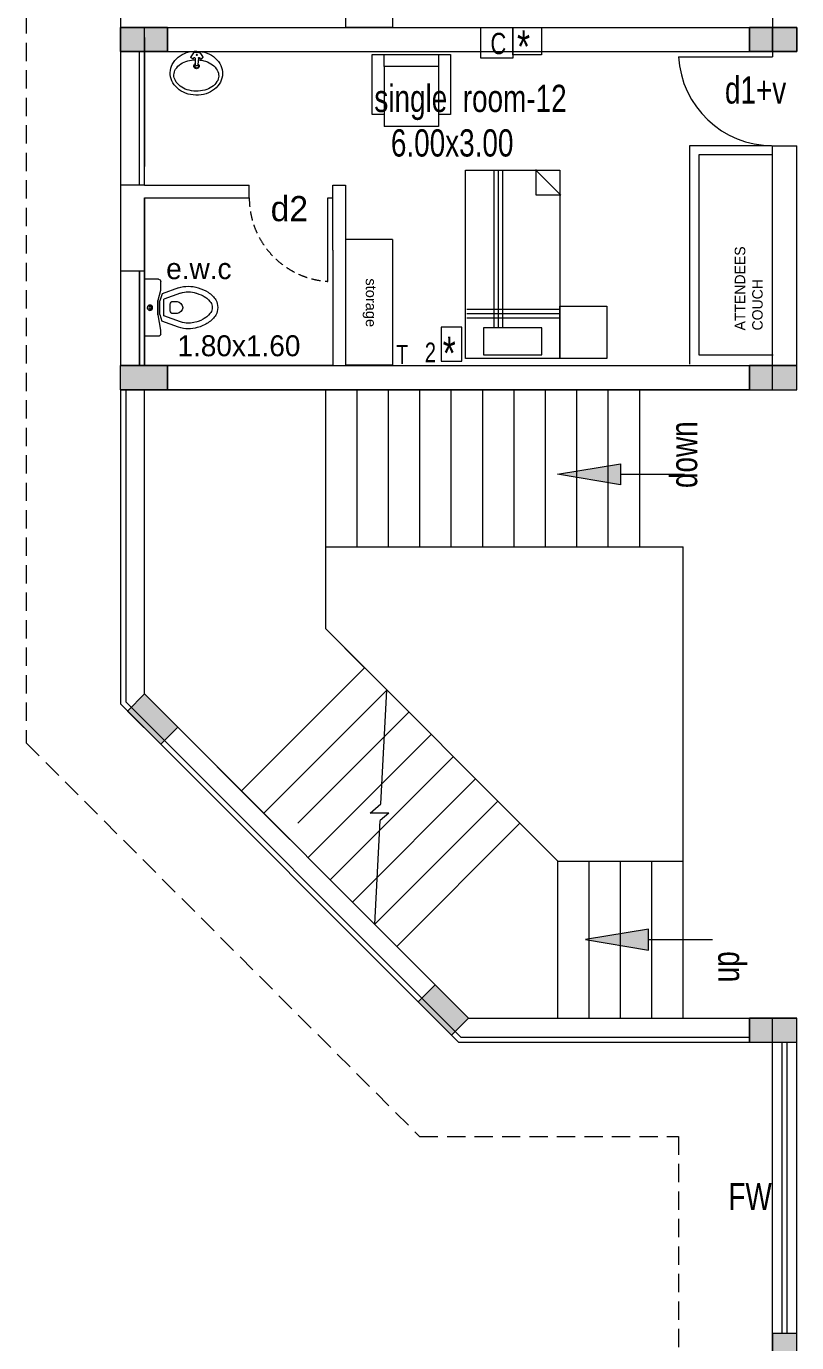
# Model space of a CAD drawing. Header units: metres. Extents: x 191982 to 427160, y -8904 to 80370.
# Drawn here: x 375868 to 383228, y 9928 to 22497 of the extents above; entities that cross this region are included whole.
import ezdxf

# ---------------------------------------------------------------- set-up
doc = ezdxf.new("R2010")
doc.units = ezdxf.units.M
doc.header["$LTSCALE"] = 700
doc.header["$MEASUREMENT"] = 0
doc.linetypes.add('DASHED2', pattern=[0.375, 0.25, -0.125])
doc.linetypes.add('HIDDEN2', pattern=[0.1875, 0.125, -0.0625])
doc.layers.get('0').update_dxf_attribs({"lineweight": 9})
for name, color, linetype, lineweight in [('COLUMN', 7, 'Continuous', 9), ('elevations', 22, 'Continuous', 9), ('fur1', 7, 'Continuous', 9), ('FURNITURE', 7, 'Continuous', 9), ('MAIN GATE', 7, 'Continuous', 9), ('NEW PLANS', 7, 'Continuous', 9), ('PLAN', 7, 'Continuous', 9), ('TEXT', 7, 'Continuous', 9)]:
    doc.layers.add(name, color=color, linetype=linetype, lineweight=lineweight)
doc.styles.add('RVR', font='MOD20.TTF')
doc.styles.get("Standard").update_dxf_attribs({"font": 'swisscl.ttf'})

# ---------------------------------------------------------------- blocks, each defined once
blk = doc.blocks.new('ARR')
at = {"layer": 'PLAN'}
blk.add_hatch(color=256, dxfattribs=at).paths.add_polyline_path([(0, 0), (-0.6, 0.1), (-0.6, -0.1)])
blk.add_line((-0.6, 0), (-1.212, 0))
blk.add_lwpolyline([(0, 0), (-0.6, 0.1), (-0.6, -0.1), (0, 0)])
blk = doc.blocks.new('EWC')
at = {"layer": 'COLUMN'}
blk.add_line((-0.273, 0), (0.273, 0), dxfattribs=at)
at = {"layer": 'PLAN'}
for p, q in [((-0.273, -0.132), (-0.273, 0)), ((0.273, -0.132), (0.273, 0)), ((-0.251, -0.153), (-0.164, -0.153)), ((-0.189, -0.325), (-0.134, -0.167)), ((-0.164, -0.153), (-0.068, -0.126)), ((-0.139, -0.343), (-0.083, -0.184)), ((-0.134, -0.167), (-0.065, -0.147)), ((0.079, -0.184), (-0.083, -0.184)), ((-0.068, -0.126), (0.068, -0.126)), ((0.068, -0.126), (-0.068, -0.126)), ((0.065, -0.147), (-0.065, -0.147)), ((0.03, -0.245), (-0.034, -0.245)), ((0.065, -0.147), (0.129, -0.166)), ((0.068, -0.126), (0.214, -0.153)), ((0.134, -0.343), (0.079, -0.184)), ((0.185, -0.325), (0.129, -0.166)), ((0.214, -0.153), (0.251, -0.153)), ((-0.06, -0.272), (-0.06, -0.311)), ((0.056, -0.311), (0.056, -0.272))]:
    blk.add_line(p, q, dxfattribs=at)
for radius in [0.026, 0.0118]:
    blk.add_circle((0, -0.051), radius, dxfattribs=at)
for centre, radius, start, end in [((-0.014, -0.049), 0.0036, 90.2071, 251.7929), ((-0.013, -0.057), 0.0036, 126.2071, 287.7929), ((0, -0.051), 0.0153, 184.4559, 193.5441), ((0, -0.051), 0.0153, 220.4559, 229.5441), ((-0.006, -0.064), 0.0036, 162.2071, 323.7929), ((0, -0.051), 0.0153, 256.4559, 265.5441), ((0.002, -0.065), 0.0036, 198.2071, 359.7929), ((0, -0.051), 0.0153, 292.4559, 301.5441), ((0.01, -0.061), 0.0036, 234.2071, 35.7929), ((0, -0.051), 0.0153, 328.4559, 337.5441), ((0.014, -0.053), 0.0036, 270.2071, 71.7929), ((-0.251, -0.132), 0.0216, 180, 270), ((-0.034, -0.272), 0.0263, 90, 180), ((0.03, -0.272), 0.0263, 360, 90), ((0.251, -0.132), 0.0216, 270, 360), ((0.083, -0.418), 0.288, 161.1646, 180), ((0.083, -0.418), 0.234, 161.1646, 180), ((0.005, -0.298), 0.067, 190.924, 265.0214), ((-0.011, -0.298), 0.0682, 279.0784, 348.785), ((0, -0.365), 0.000539, 260.7056, 283.4198), ((-0.087, -0.418), 0.234, 360, 18.8354), ((-0.087, -0.418), 0.288, 360, 18.8354), ((0.083, -0.418), 0.288, 180, 198.8354), ((0.083, -0.418), 0.234, 180, 198.8354), ((0.16, -0.418), 0.308, 194.9626, 211.7838), ((-0.181, -0.403), 0.33, 327.6462, 344.7553), ((-0.019, -0.432), 0.166, 341.1646, 3.7754), ((-0.019, -0.432), 0.22, 341.1646, 3.7754), ((0.16, -0.418), 0.362, 194.9626, 211.7838), ((0.107, -0.432), 0.309, 214.6359, 233.9389), ((0.107, -0.432), 0.255, 214.6359, 233.9389), ((-0.111, -0.432), 0.255, 306.0611, 325.3641), ((-0.111, -0.432), 0.309, 306.0611, 325.3641), ((-0.181, -0.403), 0.384, 327.6462, 344.7553), ((-0.002, -0.537), 0.162, 243.2988, 270), ((-0.002, -0.537), 0.109, 243.2988, 270), ((-0.002, -0.537), 0.109, 270, 296.7012), ((-0.002, -0.537), 0.162, 270, 296.7012)]:
    blk.add_arc(centre, radius, start, end, dxfattribs=at)
blk = doc.blocks.new('BASIN')
at = {"layer": 'PLAN'}
for p, q in [((-0.066, 0.016), (-0.128, 0.012)), ((-0.073, 0.04), (-0.062, 0.056)), ((-0.063, 0.027), (-0.072, 0.033)), ((-0.016, 0.031), (-0.055, 0.058)), ((-0.01, -0.019), (-0.01, 0.019)), ((-0.066, -0.016), (-0.128, -0.012)), ((-0.073, -0.04), (-0.062, -0.056)), ((-0.063, -0.027), (-0.072, -0.033)), ((-0.016, -0.031), (-0.055, -0.058))]:
    blk.add_line(p, q, dxfattribs=at)
blk.add_lwpolyline([(-0.21, -0.25, 0.114941), (-0.132, -0.232, 0.103853), (-0.062, -0.177, 0.091249), (-0.016, -0.098, 0.083978), (0, 0, 0.083978), (-0.016, 0.098, 0.091249), (-0.062, 0.177, 0.103853), (-0.132, 0.232, 0.114941), (-0.21, 0.25, 0.114941), (-0.289, 0.232, 0.103853), (-0.359, 0.177, 0.091249), (-0.404, 0.098, 0.083978), (-0.42, 0, 0.083978), (-0.404, -0.098, 0.091249), (-0.359, -0.177, 0.103853), (-0.289, -0.232, 0.114941)], format="xyb", close=True, dxfattribs=at)
for points in [[(-0.082, 0.015, 0.058321), (-0.094, 0.085, 0.08231), (-0.126, 0.152, 0.106842), (-0.177, 0.199, 0.134388), (-0.232, 0.214, 0.134388), (-0.286, 0.199, 0.106842), (-0.338, 0.152, 0.08231), (-0.37, 0.085, 0.070665), (-0.382, 0)], [(-0.382, 0, 0.070665), (-0.37, -0.085, 0.08231), (-0.338, -0.152, 0.106842), (-0.286, -0.199, 0.134388), (-0.232, -0.214, 0.134388), (-0.177, -0.199, 0.106842), (-0.126, -0.152, 0.08231), (-0.094, -0.085, 0.058296), (-0.082, -0.015)]]:
    blk.add_lwpolyline(points, format="xyb", dxfattribs=at)
for radius in [0.00569, 0.00369]:
    blk.add_circle((-0.035, 0), radius, dxfattribs=at)
for centre, radius, start, end in [((-0.142, 0), 0.0257, 30.8964, 331.2082), ((-0.142, 0), 0.0188, 42.6613, 320.6475), ((-0.128, 0), 0.0123, 89.7573, 270.2427), ((-0.069, 0.037), 0.005, 145.9627, 235.9627), ((-0.066, 0.022), 0.0059, 268.9223, 55.3976), ((-0.058, 0.053), 0.005, 55.9627, 145.9627), ((-0.025, 0.02), 0.0144, 358.4, 54.5147), ((-0.069, -0.037), 0.005, 123.9181, 214.0373), ((-0.066, -0.022), 0.0059, 304.6024, 91.0777), ((-0.058, -0.053), 0.005, 214.0373, 304.0009), ((-0.025, -0.02), 0.0144, 305.4853, 1.6)]:
    blk.add_arc(centre, radius, start, end, dxfattribs=at)
blk = doc.blocks.new('A$C68D14229')
for p, q in [((0.53, 0.15), (0.53, 72.15)), ((0.53, 72.15), (36.53, 72.15)), ((36.53, 72.15), (36.53, 0.15)), ((22.29, 60.4), (22.29, 0.15)), ((23.96, 60.4), (23.96, 0.15)), ((25.62, 60.4), (25.62, 0.15)), ((0.53, 56.71), (36, 56.69)), ((0.53, 55.02), (36, 55.02)), ((0.53, 53.36), (36, 53.36)), ((0.11, 9.73), (9.63, 0.15)), ((9.63, 9.58), (0.11, 9.58)), ((9.63, 0), (9.63, 9.58)), ((36.53, 0.15), (0.53, 0.15))]:
    blk.add_line(p, q)
blk.add_lwpolyline([(29.63, 70.7), (7.38, 70.7), (7.38, 60.4), (29.63, 60.4)], close=True)
blk = doc.blocks.new('sofa1')
at = {"layer": 'fur1', "ltscale": 0.5}
for p, q in [((-16.33, 0), (-16.33, -25)), ((-11.33, 0), (-16.33, 0)), ((11.33, 0), (-11.33, 0)), ((-11.33, 0), (-11.33, -30)), ((16.33, 0), (11.33, 0)), ((11.33, -5), (11.33, 0)), ((11.33, -5), (11.33, 0)), ((16.33, -25), (16.33, 0)), ((-11.33, -5), (11.33, -5)), ((11.33, -5), (11.33, -30)), ((-16.33, -25), (-11.33, -25)), ((11.33, -25), (16.33, -25)), ((-11.33, -30), (11.33, -30))]:
    blk.add_line(p, q, dxfattribs=at)

msp = doc.modelspace()

# ---------------------------------------------------------------- hatches: boundary and pattern name
at = {"layer": 'elevations'}
for points in [[(376997.772, 16121.961), (376835.137, 15959.327), (377153.335, 15641.129), (377315.97, 15803.763)], [(379774.843, 13344.89), (379612.208, 13182.256), (379930.406, 12864.058), (380093.041, 13026.692)]]:
    msp.add_hatch(color=256, dxfattribs=at).paths.add_polyline_path(points)
at = {"layer": 'NEW PLANS'}
for points in [[(376767.772, 22486.692), (376767.772, 22256.692), (376997.772, 22256.692), (376997.772, 22486.692)], [(376767.772, 22486.692), (376767.772, 22256.692), (376997.772, 22256.692), (376997.772, 22486.692)], [(376767.772, 22486.692), (376767.772, 22256.692), (376997.772, 22256.692), (376997.772, 22486.692)], [(376997.772, 22256.692), (376997.772, 22486.692), (376767.772, 22486.692), (376767.772, 22256.692)], [(376767.772, 22486.692), (376767.772, 22256.692), (376997.772, 22256.692), (376997.772, 22486.692)], [(376997.772, 22256.692), (376997.772, 22486.692), (376767.772, 22486.692), (376767.772, 22256.692)], [(376767.772, 22486.692), (376767.772, 22256.692), (376997.772, 22256.692), (376997.772, 22486.692)], [(376767.772, 22486.692), (376767.772, 22256.692), (376997.772, 22256.692), (376997.772, 22486.692)], [(376767.772, 22486.692), (376767.772, 22256.692), (376997.772, 22256.692), (376997.772, 22486.692)], [(376997.772, 22486.692), (376997.772, 22256.692), (377217.772, 22256.692), (377217.772, 22486.692)], [(376997.772, 22486.692), (376997.772, 22256.692), (377217.772, 22256.692), (377217.772, 22486.692)], [(376997.772, 22486.692), (376997.772, 22256.692), (377217.772, 22256.692), (377217.772, 22486.692)], [(376997.772, 22486.692), (377217.772, 22486.692), (377217.772, 22256.692), (376997.772, 22256.692)], [(376997.772, 22486.692), (376997.772, 22256.692), (377217.772, 22256.692), (377217.772, 22486.692)], [(376997.772, 22486.692), (377217.772, 22486.692), (377217.772, 22256.692), (376997.772, 22256.692)], [(376997.772, 22486.692), (376997.772, 22256.692), (377217.772, 22256.692), (377217.772, 22486.692)], [(376997.772, 22486.692), (376997.772, 22256.692), (377217.772, 22256.692), (377217.772, 22486.692)], [(376997.772, 22486.692), (376997.772, 22256.692), (377217.772, 22256.692), (377217.772, 22486.692)], [(382777.772, 22486.692), (382777.772, 22256.692), (382997.772, 22256.692), (382997.772, 22486.692)], [(383007.772, 22486.692), (383007.772, 22256.692), (382777.772, 22256.692), (382777.772, 22486.692)], [(383007.772, 22486.692), (383007.772, 22256.692), (382777.772, 22256.692), (382777.772, 22486.692)], [(382777.772, 22486.692), (382777.772, 22256.692), (382997.772, 22256.692), (382997.772, 22486.692)], [(382997.772, 22486.692), (382997.772, 22256.692), (383227.772, 22256.692), (383227.772, 22486.692)], [(382997.772, 22486.692), (382997.772, 22256.692), (383227.772, 22256.692), (383227.772, 22486.692)], [(383007.772, 22486.692), (383227.772, 22486.692), (383227.772, 22256.692), (383007.772, 22256.692)], [(383007.772, 22486.692), (383227.772, 22486.692), (383227.772, 22256.692), (383007.772, 22256.692)], [(376767.772, 19256.692), (376767.772, 19026.692), (376997.772, 19026.692), (376997.772, 19256.692)], [(376997.772, 19256.692), (376997.772, 19026.692), (376767.772, 19026.692), (376767.772, 19256.692)], [(376997.772, 19256.692), (376997.772, 19026.692), (376767.772, 19026.692), (376767.772, 19256.692)], [(376767.772, 19256.692), (376767.772, 19026.692), (376997.772, 19026.692), (376997.772, 19256.692)], [(376997.772, 19256.692), (376997.772, 19026.692), (376767.772, 19026.692), (376767.772, 19256.692)], [(376997.772, 19256.692), (376997.772, 19026.692), (376767.772, 19026.692), (376767.772, 19256.692)], [(376997.772, 19026.692), (377217.772, 19026.692), (377217.772, 19256.692), (376997.772, 19256.692)], [(376997.772, 19256.692), (377217.772, 19256.692), (377217.772, 19026.692), (376997.772, 19026.692)], [(376997.772, 19256.692), (377217.772, 19256.692), (377217.772, 19026.692), (376997.772, 19026.692)], [(376997.772, 19026.692), (377217.772, 19026.692), (377217.772, 19256.692), (376997.772, 19256.692)], [(376997.772, 19256.692), (377217.772, 19256.692), (377217.772, 19026.692), (376997.772, 19026.692)], [(376997.772, 19256.692), (377217.772, 19256.692), (377217.772, 19026.692), (376997.772, 19026.692)], [(382997.772, 19256.692), (382777.772, 19256.692), (382777.772, 19026.692), (382997.772, 19026.692)], [(382997.772, 19256.692), (382777.772, 19256.692), (382777.772, 19026.692), (382997.772, 19026.692)], [(382997.772, 19256.692), (382777.772, 19256.692), (382777.772, 19026.692), (382997.772, 19026.692)], [(382997.772, 19256.692), (382777.772, 19256.692), (382777.772, 19026.692), (382997.772, 19026.692)], [(382997.772, 19256.692), (382777.772, 19256.692), (382777.772, 19026.692), (382997.772, 19026.692)], [(382997.772, 19256.692), (382777.772, 19256.692), (382777.772, 19026.692), (382997.772, 19026.692)], [(382997.772, 19256.692), (382997.772, 19026.692), (383227.772, 19026.692), (383227.772, 19256.692)], [(383227.772, 19256.692), (383227.772, 19026.692), (382997.772, 19026.692), (382997.772, 19256.692)], [(383227.772, 19256.692), (383227.772, 19026.692), (382997.772, 19026.692), (382997.772, 19256.692)], [(382997.772, 19256.692), (382997.772, 19026.692), (383227.772, 19026.692), (383227.772, 19256.692)], [(383227.772, 19256.692), (383227.772, 19026.692), (382997.772, 19026.692), (382997.772, 19256.692)], [(383227.772, 19256.692), (383227.772, 19026.692), (382997.772, 19026.692), (382997.772, 19256.692)], [(382777.772, 13026.692), (382777.772, 12796.692), (382997.772, 12796.692), (382997.772, 13026.692)], [(382997.772, 13026.692), (382997.772, 12796.692), (383227.772, 12796.692), (383227.772, 13026.692)], [(382997.772, 9786.692), (383227.772, 9786.692), (383227.772, 10016.692), (382997.772, 10016.692)]]:
    msp.add_hatch(color=256, dxfattribs=at).paths.add_polyline_path(points)

# ---------------------------------------------------------------- linework, layer by layer
for points in [[(380210.496, 22486.692), (380517.404, 22486.692), (380517.404, 22192.232), (380210.496, 22192.232)], [(380517.404, 22486.692), (380790.211, 22486.692), (380790.211, 22224.95), (380517.404, 22224.95)], [(380028.907, 19622.737), (379831.111, 19622.737), (379831.111, 19298.271), (380028.907, 19298.271)]]:
    msp.add_lwpolyline(points, close=True)
at = {"layer": 'elevations'}
for p, q in [((377315.97, 15803.763), (377153.335, 15641.129)), ((380093.041, 13026.692), (379930.406, 12864.058))]:
    msp.add_line(p, q, dxfattribs=at)
for points in [[(377153.335, 15641.129), (377315.97, 15803.763), (376997.772, 16121.961), (376835.137, 15959.327)], [(379930.406, 12864.058), (380093.041, 13026.692), (379774.843, 13344.89), (379612.208, 13182.256)]]:
    msp.add_lwpolyline(points, close=True, dxfattribs=at)
at = {"layer": 'FURNITURE'}
for p, q in [((379367.772, 23686.692), (379367.772, 22486.692)), ((379367.772, 22486.692), (378917.772, 22486.692)), ((382987.192, 21355.996), (382204.095, 21355.996)), ((382204.095, 21355.996), (382204.095, 19271.769)), ((382987.192, 21268.239), (382291.853, 21268.239)), ((382291.853, 21268.239), (382291.853, 19359.526)), ((379367.772, 20459.832), (378917.772, 20459.832)), ((379367.772, 20459.832), (379367.772, 19259.832)), ((382291.853, 19359.526), (383001.829, 19359.526)), ((379367.772, 19259.832), (378917.772, 19259.832))]:
    msp.add_line(p, q, dxfattribs=at)
msp.add_lwpolyline([(380964.455, 19824.534), (381414.455, 19824.534), (381414.455, 19324.534), (380964.455, 19324.534)], close=True, dxfattribs=at)
at = {"layer": 'MAIN GATE'}
for p, q in [((376767.772, 51581.692), (376767.772, 19256.692)), ((376997.772, 20979.832), (376767.772, 20979.832)), ((377997.772, 20859.832), (377997.772, 20979.832)), ((378747.772, 20859.832), (378797.772, 20859.832)), ((377217.772, 19259.832), (378797.772, 19259.832))]:
    msp.add_line(p, q, dxfattribs=at)
at = {"layer": 'NEW PLANS'}
for p, q in [((378917.772, 23961.692), (378917.772, 22486.692)), ((382997.772, 22741.692), (382997.772, 22461.692)), ((382997.772, 22741.692), (382997.772, 22461.692)), ((376767.772, 22486.692), (377217.772, 22486.692)), ((376767.772, 22486.692), (377217.772, 22486.692)), ((376767.772, 22486.692), (378797.772, 22486.692)), ((376767.772, 22486.692), (378797.772, 22486.692)), ((376767.772, 22486.692), (378797.772, 22486.692)), ((376767.772, 22486.692), (378797.772, 22486.692)), ((376767.772, 22486.692), (378797.772, 22486.692)), ((376767.772, 22486.692), (378797.772, 22486.692)), ((376767.772, 22486.692), (378797.772, 22486.692)), ((376767.772, 22486.692), (377217.772, 22486.692)), ((376767.772, 22486.692), (377217.772, 22486.692)), ((376767.772, 22486.692), (377217.772, 22486.692)), ((376767.772, 22486.692), (377217.772, 22486.692)), ((376997.772, 22486.692), (376767.772, 22486.692)), ((376767.772, 22486.692), (377217.772, 22486.692)), ((376767.772, 22486.692), (377217.772, 22486.692)), ((376767.772, 22486.692), (377217.772, 22486.692)), ((376767.772, 22486.692), (377217.772, 22486.692)), ((376997.772, 22486.692), (376767.772, 22486.692)), ((376767.772, 22486.692), (377217.772, 22486.692)), ((376767.772, 22486.692), (377217.772, 22486.692)), ((376767.772, 22486.692), (377217.772, 22486.692)), ((376767.772, 22486.692), (377217.772, 22486.692)), ((376767.772, 22486.692), (377093.041, 22486.692)), ((376767.772, 22486.692), (377217.772, 22486.692)), ((376767.772, 22486.692), (377217.772, 22486.692)), ((376767.772, 22486.692), (377217.772, 22486.692)), ((376767.772, 22486.692), (377217.772, 22486.692)), ((376767.772, 22486.692), (377217.772, 22486.692)), ((376767.772, 22486.692), (378797.772, 22486.692)), ((376767.772, 22486.692), (378797.772, 22486.692)), ((376767.772, 22486.692), (378797.772, 22486.692)), ((376767.772, 22486.692), (378797.772, 22486.692)), ((376767.772, 22486.692), (378797.772, 22486.692)), ((376767.772, 22486.692), (378917.772, 22486.692)), ((376997.772, 22256.692), (376997.772, 22486.692)), ((376997.772, 21156.692), (376997.772, 22486.692)), ((376997.772, 21156.692), (376997.772, 22486.692)), ((376997.772, 21156.692), (376997.772, 22486.692)), ((376997.772, 22391.423), (376997.772, 21156.692)), ((377217.772, 22256.692), (377217.772, 22486.692)), ((377217.772, 22256.692), (377217.772, 22486.692)), ((377217.772, 22256.692), (377217.772, 22486.692)), ((377217.772, 22486.692), (377217.772, 22256.692)), ((377217.772, 22256.692), (377217.772, 22486.692)), ((377217.772, 22486.692), (377217.772, 22256.692)), ((377217.772, 22256.692), (377217.772, 22486.692)), ((377217.772, 22256.692), (377217.772, 22486.692)), ((377217.772, 22256.692), (377217.772, 22486.692)), ((378917.772, 22486.692), (383227.772, 22486.692)), ((378917.772, 22486.692), (383227.772, 22486.692)), ((378917.772, 22486.692), (383227.772, 22486.692)), ((378917.772, 22486.692), (383227.772, 22486.692)), ((382777.772, 22486.692), (383227.772, 22486.692)), ((382777.772, 22486.692), (383227.772, 22486.692)), ((382777.772, 22256.692), (382777.772, 22486.692)), ((382777.772, 22256.692), (382777.772, 22486.692)), ((382997.772, 22256.692), (382997.772, 22486.692)), ((382997.772, 22256.692), (382997.772, 22486.692)), ((382997.772, 22486.692), (382997.772, 22206.692)), ((383227.772, 22256.692), (383227.772, 22486.692)), ((383227.772, 22256.692), (383227.772, 22486.692)), ((383227.772, 22256.692), (383227.772, 22486.692)), ((383227.772, 22256.692), (383227.772, 22486.692)), ((383227.772, 22256.692), (383227.772, 22486.692)), ((376767.772, 22256.692), (377217.772, 22256.692)), ((376767.772, 22256.692), (377217.772, 22256.692)), ((376767.772, 22256.692), (378797.772, 22256.692)), ((376767.772, 22256.692), (378797.772, 22256.692)), ((376767.772, 22256.692), (378797.772, 22256.692)), ((376767.772, 22256.692), (377217.772, 22256.692)), ((376767.772, 22256.692), (377217.772, 22256.692)), ((376767.772, 22256.692), (377217.772, 22256.692)), ((376767.772, 22256.692), (377217.772, 22256.692)), ((376767.772, 22256.692), (377217.772, 22256.692)), ((376767.772, 22256.692), (378797.772, 22256.692)), ((376767.772, 22256.692), (378797.772, 22256.692)), ((376767.772, 22256.692), (378917.772, 22256.692)), ((376947.772, 20979.832), (376947.772, 22259.312)), ((376997.772, 21156.692), (376997.772, 22256.692)), ((377217.772, 22256.692), (378797.772, 22256.692)), ((377217.772, 22256.692), (378797.772, 22256.692)), ((377217.772, 22256.692), (378797.772, 22256.692)), ((377217.772, 22256.692), (378797.772, 22256.692)), ((377217.772, 22256.692), (378797.772, 22256.692)), ((378917.772, 22256.692), (383227.772, 22256.692)), ((378917.772, 22256.692), (383227.772, 22256.692)), ((378917.772, 22256.692), (383227.772, 22256.692)), ((382777.772, 22256.692), (383227.772, 22256.692)), ((382777.772, 22256.692), (383227.772, 22256.692)), ((376997.772, 21156.692), (376997.772, 22161.423)), ((376997.772, 22161.423), (376997.772, 21156.692)), ((382099.162, 22206.692), (382997.772, 22206.692)), ((382997.772, 19026.692), (382997.772, 21356.692)), ((382997.772, 19026.692), (382997.772, 21356.692)), ((382997.772, 19026.692), (382997.772, 21356.692)), ((382997.772, 19026.692), (382997.772, 21356.692)), ((382997.772, 21356.692), (383227.772, 21356.692)), ((383227.772, 19026.692), (383227.772, 21356.692)), ((383227.772, 19026.692), (383227.772, 21356.692)), ((383227.772, 19026.692), (383227.772, 21356.692)), ((383227.772, 19026.692), (383227.772, 21356.692)), ((376997.772, 20979.832), (376997.772, 21156.692)), ((376997.772, 20979.832), (377997.772, 20979.832)), ((378797.772, 20979.832), (378917.772, 20979.832)), ((378797.772, 20359.832), (378797.772, 20979.832)), ((378797.772, 20979.832), (378917.772, 20979.832)), ((378797.772, 20359.832), (378797.772, 20979.832)), ((378917.772, 20979.832), (378917.772, 19259.832)), ((378917.772, 20979.832), (378917.772, 19259.832)), ((376997.772, 20656.692), (376997.772, 20859.832)), ((376997.772, 20479.832), (376997.772, 20859.832)), ((376997.772, 20479.832), (376997.772, 20859.832)), ((376997.772, 20479.832), (376997.772, 20859.832)), ((376997.772, 20479.832), (376997.772, 20859.832)), ((376997.772, 20859.832), (376997.772, 20359.832)), ((376997.772, 20859.832), (377997.772, 20859.832)), ((376997.772, 20699.832), (376997.772, 20819.832)), ((376997.772, 20699.832), (376997.772, 20819.832)), ((378747.772, 20061.396), (378747.772, 20859.832)), ((376997.772, 20479.832), (376997.772, 20699.832)), ((376997.772, 20479.832), (376997.772, 20699.832)), ((376997.772, 19256.692), (376997.772, 20656.692)), ((378917.772, 20479.832), (378917.772, 19259.832)), ((376997.772, 20359.832), (376997.772, 19355.101)), ((376997.772, 20359.832), (376997.772, 19259.832)), ((376997.772, 19355.101), (376997.772, 20359.832)), ((378797.772, 20359.832), (378797.772, 19259.832)), ((378797.772, 20359.832), (378797.772, 19259.832)), ((378797.772, 20359.832), (378797.772, 19259.832)), ((376997.772, 20159.832), (376767.772, 20159.832)), ((376947.772, 19259.312), (376947.772, 20159.832)), ((376947.772, 20159.832), (376947.772, 19259.832)), ((376767.772, 19260.27), (377217.772, 19260.27)), ((376767.772, 19260.27), (377217.772, 19260.27)), ((376767.772, 19260.27), (377217.772, 19260.27)), ((376767.772, 19260.27), (377217.772, 19260.27)), ((376767.772, 19260.27), (377217.772, 19260.27)), ((376767.772, 19260.27), (377217.772, 19260.27)), ((376767.772, 19260.27), (377217.772, 19260.27)), ((376767.772, 19260.27), (377217.772, 19260.27)), ((376767.772, 19260.27), (377217.772, 19260.27)), ((376767.772, 19260.27), (377217.772, 19260.27)), ((376767.772, 19260.27), (377217.772, 19260.27)), ((376767.772, 19260.27), (377217.772, 19260.27)), ((376767.772, 19260.27), (377217.772, 19260.27)), ((376767.772, 19260.27), (377217.772, 19260.27)), ((376767.772, 19259.832), (377217.772, 19259.832)), ((376767.772, 19259.832), (377217.772, 19259.832)), ((376767.772, 19259.832), (377217.772, 19259.832)), ((376767.772, 19259.832), (377217.772, 19259.832)), ((376767.772, 19259.832), (377217.772, 19259.832)), ((376767.772, 19259.832), (377217.772, 19259.832)), ((376767.772, 19259.832), (378797.772, 19259.832)), ((376767.772, 19259.832), (378797.772, 19259.832)), ((376767.772, 19259.832), (378797.772, 19259.832)), ((376767.772, 19259.832), (377217.772, 19259.832)), ((376767.772, 19259.832), (377217.772, 19259.832)), ((376767.772, 19259.832), (377217.772, 19259.832)), ((376767.772, 19259.832), (377217.772, 19259.832)), ((376767.772, 19259.832), (377217.772, 19259.832)), ((376767.772, 19259.832), (378797.772, 19259.832)), ((376767.772, 19259.832), (378797.772, 19259.832)), ((376767.772, 19259.832), (378797.772, 19259.832)), ((376767.772, 19259.832), (377217.772, 19259.832)), ((376767.772, 19259.832), (377217.772, 19259.832)), ((376767.772, 19259.832), (377217.772, 19259.832)), ((376767.772, 19259.832), (377217.772, 19259.832)), ((376767.772, 19259.832), (377217.772, 19259.832)), ((376767.772, 19259.832), (377217.772, 19259.832)), ((376767.772, 19259.832), (377217.772, 19259.832)), ((376767.772, 19259.832), (377217.772, 19259.832)), ((376767.772, 19259.312), (377217.772, 19259.312)), ((376767.772, 19259.312), (377217.772, 19259.312)), ((376767.772, 19259.312), (377217.772, 19259.312)), ((376767.772, 19259.312), (377217.772, 19259.312)), ((376767.772, 19259.312), (377217.772, 19259.312)), ((376767.772, 19259.312), (377217.772, 19259.312)), ((376767.772, 19259.312), (377217.772, 19259.312)), ((376767.772, 19259.312), (377217.772, 19259.312)), ((376767.772, 19259.312), (377217.772, 19259.312)), ((376767.772, 19259.312), (377217.772, 19259.312)), ((376767.772, 19259.312), (377217.772, 19259.312)), ((376767.772, 19259.312), (377217.772, 19259.312)), ((376767.772, 19259.312), (377217.772, 19259.312)), ((376767.772, 19259.312), (377217.772, 19259.312)), ((376767.772, 19259.312), (378797.772, 19259.312)), ((376767.772, 19259.312), (378797.772, 19259.312)), ((376767.772, 19259.312), (378797.772, 19259.312)), ((376767.772, 19259.312), (378797.772, 19259.312)), ((376767.772, 19259.312), (378797.772, 19259.312)), ((376767.772, 19259.312), (378797.772, 19259.312)), ((376767.772, 19256.692), (380597.772, 19256.692)), ((376767.772, 19256.692), (380597.772, 19256.692)), ((376767.772, 19256.692), (380597.772, 19256.692)), ((376767.772, 19256.692), (383227.772, 19256.692)), ((376767.772, 19256.692), (383227.772, 19256.692)), ((376767.772, 19256.692), (383227.772, 19256.692)), ((376767.772, 19256.692), (380597.772, 19256.692)), ((376767.772, 19256.692), (380597.772, 19256.692)), ((376767.772, 19256.692), (380597.772, 19256.692)), ((376767.772, 19256.692), (383227.772, 19256.692)), ((376767.772, 19256.692), (383227.772, 19256.692)), ((376767.772, 19256.692), (383227.772, 19256.692)), ((377217.772, 19259.832), (378797.772, 19259.832)), ((377217.772, 19259.832), (378797.772, 19259.832)), ((377217.772, 19259.832), (378797.772, 19259.832)), ((377217.772, 19259.832), (378797.772, 19259.832)), ((377217.772, 19259.832), (378797.772, 19259.832)), ((377217.772, 19259.832), (378797.772, 19259.832)), ((377217.772, 19259.832), (378797.772, 19259.832)), ((377217.772, 19259.832), (378797.772, 19259.832)), ((377217.772, 19026.692), (377217.772, 19256.692)), ((377217.772, 19026.692), (377217.772, 19256.692)), ((377217.772, 19256.692), (383227.772, 19256.692)), ((377217.772, 19026.692), (377217.772, 19256.692)), ((377217.772, 19026.692), (377217.772, 19256.692)), ((377217.772, 19026.692), (377217.772, 19256.692)), ((377217.772, 19256.692), (383227.772, 19256.692)), ((377217.772, 19026.692), (377217.772, 19256.692)), ((380827.772, 19256.692), (383227.772, 19256.692)), ((380827.772, 19256.692), (383227.772, 19256.692)), ((380827.772, 19256.692), (383227.772, 19256.692)), ((380827.772, 19256.692), (383227.772, 19256.692)), ((380827.772, 19256.692), (383227.772, 19256.692)), ((380827.772, 19256.692), (383227.772, 19256.692)), ((382777.772, 19026.692), (382777.772, 19256.692)), ((382777.772, 19026.692), (382777.772, 19256.692)), ((382777.772, 19026.692), (382777.772, 19256.692)), ((382777.772, 19026.692), (382777.772, 19256.692)), ((382777.772, 19026.692), (382777.772, 19256.692)), ((382777.772, 19026.692), (382777.772, 19256.692)), ((382997.772, 19026.692), (382997.772, 19256.692)), ((382997.772, 19026.692), (382997.772, 19256.692)), ((383227.772, 19026.692), (383227.772, 19256.692)), ((383227.772, 19026.692), (383227.772, 19256.692)), ((376767.772, 19026.692), (383227.772, 19026.692)), ((376767.772, 19026.692), (383227.772, 19026.692)), ((376767.772, 19026.692), (383227.772, 19026.692)), ((376767.772, 19026.692), (383227.772, 19026.692)), ((376767.772, 19026.692), (383227.772, 19026.692)), ((376767.772, 19026.692), (383227.772, 19026.692)), ((376767.772, 19026.692), (383227.772, 19026.692)), ((376767.772, 19026.692), (383227.772, 19026.692)), ((376767.772, 19026.692), (383227.772, 19026.692)), ((376767.772, 19026.692), (383227.772, 19026.692)), ((376767.772, 19026.692), (383227.772, 19026.692)), ((376767.772, 19026.692), (383227.772, 19026.692)), ((376997.772, 16121.961), (376997.772, 19026.692)), ((376997.772, 16121.961), (376997.772, 19026.692)), ((382777.772, 19026.692), (377217.772, 19026.692)), ((382777.772, 19026.692), (377217.772, 19026.692)), ((378727.772, 17526.692), (378727.772, 19026.692)), ((379027.772, 17526.692), (379027.772, 19026.692)), ((379327.772, 17526.692), (379327.772, 19026.692)), ((379627.772, 17526.692), (379627.772, 19026.692)), ((379927.772, 17526.692), (379927.772, 19026.692)), ((380227.772, 17526.692), (380227.772, 19026.692)), ((380527.772, 17526.692), (380527.772, 19026.692)), ((380827.772, 17526.692), (380827.772, 19026.692)), ((381127.772, 17526.692), (381127.772, 19026.692)), ((381427.772, 17526.692), (381427.772, 19026.692)), ((381727.772, 17526.692), (381727.772, 19026.692)), ((378727.772, 17526.692), (382144.361, 17526.692)), ((378727.772, 16743.282), (378727.772, 17526.692)), ((382144.361, 13026.692), (382144.361, 17526.692)), ((380944.361, 14526.692), (378727.772, 16743.282)), ((379091.932, 16379.122), (378727.772, 16743.282)), ((379099.164, 16371.89), (377923.503, 15196.23)), ((380093.041, 13026.692), (376997.772, 16121.961)), ((380093.041, 13026.692), (376997.772, 16121.961)), ((379311.296, 16159.758), (378135.636, 14984.098)), ((379255.36, 15072.015), (379311.296, 16159.758)), ((379997.772, 12796.692), (376767.772, 16026.692)), ((379997.772, 12796.692), (376767.772, 16026.692)), ((379523.428, 15947.626), (378462.768, 14886.966)), ((379735.56, 15735.494), (378559.9, 14559.834)), ((379947.692, 15523.362), (378772.032, 14347.702)), ((380159.824, 15311.23), (378984.164, 14135.57)), ((380371.956, 15099.098), (379196.296, 13923.438)), ((379153.266, 14983.003), (379255.36, 15072.015)), ((379332.184, 14983.003), (379153.266, 14983.003)), ((379332.184, 14983.003), (379247.208, 14913.49)), ((379196.296, 13923.438), (379247.208, 14913.49)), ((380584.088, 14886.966), (379408.428, 13711.306)), ((380944.361, 14526.692), (382144.361, 14526.692)), ((380944.361, 13026.692), (380944.361, 14526.692)), ((381244.361, 13026.692), (381244.361, 14526.692)), ((381544.361, 13026.692), (381544.361, 14526.692)), ((381844.361, 13026.692), (381844.361, 14526.692)), ((380093.041, 13026.692), (383227.772, 13026.692)), ((380093.041, 13026.692), (383227.772, 13026.692)), ((382777.772, 12796.692), (382777.772, 13026.692)), ((382997.772, 9796.692), (382997.772, 13026.692)), ((382997.772, 9796.692), (382997.772, 13026.692)), ((383227.772, 9696.692), (383227.772, 13026.692)), ((383227.772, 9696.692), (383227.772, 13026.692)), ((379997.772, 12796.692), (383227.772, 12796.692)), ((379997.772, 12796.692), (383227.772, 12796.692)), ((383087.772, 10016.692), (383087.772, 12796.692)), ((383137.772, 10016.692), (383137.772, 12796.692))]:
    msp.add_line(p, q, dxfattribs=at)
for points in [[(376767.772, 22256.692), (376767.772, 22486.692), (377217.772, 22486.692), (377217.772, 22256.692)], [(376767.772, 22256.692), (376767.772, 22486.692), (377217.772, 22486.692), (377217.772, 22256.692)], [(376767.772, 22256.692), (376767.772, 22486.692), (377217.772, 22486.692), (377217.772, 22256.692)], [(376767.772, 22486.692), (376767.772, 22256.692), (377217.772, 22256.692), (377217.772, 22486.692)], [(376767.772, 22256.692), (376767.772, 22486.692), (377217.772, 22486.692), (377217.772, 22256.692)], [(376767.772, 22486.692), (376767.772, 22256.692), (377217.772, 22256.692), (377217.772, 22486.692)], [(376767.772, 22256.692), (376767.772, 22486.692), (377217.772, 22486.692), (377217.772, 22256.692)], [(376767.772, 22256.692), (376767.772, 22486.692), (377217.772, 22486.692), (377217.772, 22256.692)], [(376767.772, 22256.692), (376767.772, 22486.692), (377217.772, 22486.692), (377217.772, 22256.692)], [(383227.772, 22256.692), (383227.772, 22486.692), (382777.772, 22486.692), (382777.772, 22256.692)], [(382777.772, 22256.692), (382777.772, 22486.692), (383227.772, 22486.692), (383227.772, 22256.692)], [(382777.772, 22256.692), (382777.772, 22486.692), (383227.772, 22486.692), (383227.772, 22256.692)], [(383227.772, 22256.692), (383227.772, 22486.692), (382777.772, 22486.692), (382777.772, 22256.692)], [(376767.772, 19026.692), (376767.772, 19256.692), (377217.772, 19256.692), (377217.772, 19026.692)], [(376767.772, 19026.692), (376767.772, 19256.692), (377217.772, 19256.692), (377217.772, 19026.692)], [(376767.772, 19026.692), (376767.772, 19256.692), (377217.772, 19256.692), (377217.772, 19026.692)], [(376767.772, 19026.692), (376767.772, 19256.692), (377217.772, 19256.692), (377217.772, 19026.692)], [(376767.772, 19026.692), (376767.772, 19256.692), (377217.772, 19256.692), (377217.772, 19026.692)], [(376767.772, 19026.692), (376767.772, 19256.692), (377217.772, 19256.692), (377217.772, 19026.692)], [(383227.772, 19026.692), (383227.772, 19256.692), (382777.772, 19256.692), (382777.772, 19026.692)], [(383227.772, 19026.692), (383227.772, 19256.692), (382777.772, 19256.692), (382777.772, 19026.692)], [(383227.772, 19026.692), (383227.772, 19256.692), (382777.772, 19256.692), (382777.772, 19026.692)], [(383227.772, 19026.692), (383227.772, 19256.692), (382777.772, 19256.692), (382777.772, 19026.692)], [(383227.772, 19026.692), (383227.772, 19256.692), (382777.772, 19256.692), (382777.772, 19026.692)], [(383227.772, 19026.692), (383227.772, 19256.692), (382777.772, 19256.692), (382777.772, 19026.692)], [(383227.772, 12796.692), (383227.772, 13026.692), (382777.772, 13026.692), (382777.772, 12796.692)], [(383227.772, 10016.692), (382997.772, 10016.692), (382997.772, 9566.692), (383227.772, 9566.692)]]:
    msp.add_lwpolyline(points, close=True, dxfattribs=at)
msp.add_lwpolyline([(378386.307, 14733.426), (376997.772, 16121.961), (376997.772, 19026.692)], dxfattribs=at)
msp.add_arc((382997.772, 22256.692), 900, 183.1847385, 270, dxfattribs=at)
at = {"layer": 'NEW PLANS', "linetype": 'HIDDEN2'}
msp.add_arc((378797.772, 20859.832), 800, 180, 266.4166783, dxfattribs=at)
at = {"layer": 'PLAN', "linetype": 'DASHED2'}
for p, q in [((375867.772, 55414.485), (375867.772, 15653.9)), ((375867.772, 15653.9), (379624.98, 11896.692)), ((379624.98, 11896.692), (382097.772, 11896.692)), ((382097.772, 11896.692), (382097.772, 8666.692))]:
    msp.add_line(p, q, dxfattribs=at)
at = {"layer": 'PLAN'}
for points in [[(376767.772, 19026.692), (376767.772, 16026.692), (379997.772, 12796.692), (382777.772, 12796.692)], [(376817.772, 19026.692), (376817.772, 16047.403), (380018.482, 12846.692), (382777.772, 12846.692)]]:
    msp.add_lwpolyline(points, dxfattribs=at)

# ---------------------------------------------------------------- block references
at = {"layer": 'fur1', "xscale": -22.9130331567831, "yscale": 22.9130331567831, "zscale": 22.9130331499619}
msp.add_blockref('sofa1', (379545.595, 22227.926), dxfattribs=at)
at = {"layer": 'FURNITURE', "xscale": 25.000000000091, "yscale": 25.000000000091, "zscale": 25.000000000091, "rotation": 180}
msp.add_blockref('A$C68D14229', (380977.655, 21128.407), dxfattribs=at)
at = {"layer": 'NEW PLANS', "yscale": 1000, "zscale": 1000}
for name, p, xscale, rotation in [('BASIN', (377497.772, 22259.312), -1000, 268.5589526856353), ('EWC', (376997.772, 19809.832), -1000, 90), ('ARR', (381211.5, 13776.692), 1000, 180)]:
    msp.add_blockref(name, p, dxfattribs=dict(at, xscale=xscale, rotation=rotation))
at = {"layer": 'NEW PLANS', "xscale": -1000, "yscale": 1000, "zscale": 1000}
msp.add_blockref('ARR', (380943.726, 18220.365), dxfattribs=at)

# ---------------------------------------------------------------- texts
at = {"attachment_point": 1}
for s, insert, char_height, width in [('C', (380302.269, 22434.198), 203.161, 111.59736), ('*', (380556.075, 22459.472), 312.5, 171.65759), ('*', (379845.713, 19532.189), 312.5, 171.65759), ('T', (379402.252, 19454.209), 181.194, 99.53072), ('2', (379674.803, 19476.878), 187.5, 102.99455)]:
    msp.add_mtext(s, dxfattribs=dict(at, insert=insert, char_height=char_height, width=width))
at = {"layer": 'MAIN GATE', "style": 'RVR'}
msp.add_text('d2', height=240, dxfattribs=at).set_placement((378202.576, 20636.176))
at = {"layer": 'MAIN GATE', "insert": (382636.17, 19592.848), "char_height": 100, "width": 3.45357, "attachment_point": 1, "rotation": 90, "style": 'RVR'}
msp.add_mtext('ATTENDEES COUCH  ', dxfattribs=at)
at = {"layer": 'NEW PLANS'}
for s, p in [('d1+v', (382542.461, 21759.191)), ('single  room-12', (379192.95, 21678.753)), ('6.00x3.00', (379350.926, 21253.252)), ('FW', (382575.383, 11194.043))]:
    msp.add_text(s, height=260, dxfattribs=at).set_placement(p)
at = {"layer": 'NEW PLANS', "style": 'RVR'}
for s, p in [('e.w.c', (377204.109, 20082.955)), ('1.80x1.60', (377311.684, 19346.623))]:
    msp.add_text(s, height=200, dxfattribs=at).set_placement(p)
at = {"layer": 'NEW PLANS'}
for s, p in [('down', (382277.332, 18088.133)), ('up', (382677.626, 13368.71))]:
    msp.add_text(s, height=260, rotation=90, dxfattribs=at).set_placement(p)
at = {"layer": 'TEXT', "insert": (379211.489, 19857.293), "char_height": 100, "width": 2917.46724, "attachment_point": 2, "rotation": 270}
msp.add_mtext('{\\fArial|b0|i0|c0|p34;storage}', dxfattribs=at)

doc.saveas('drawing.dxf')
